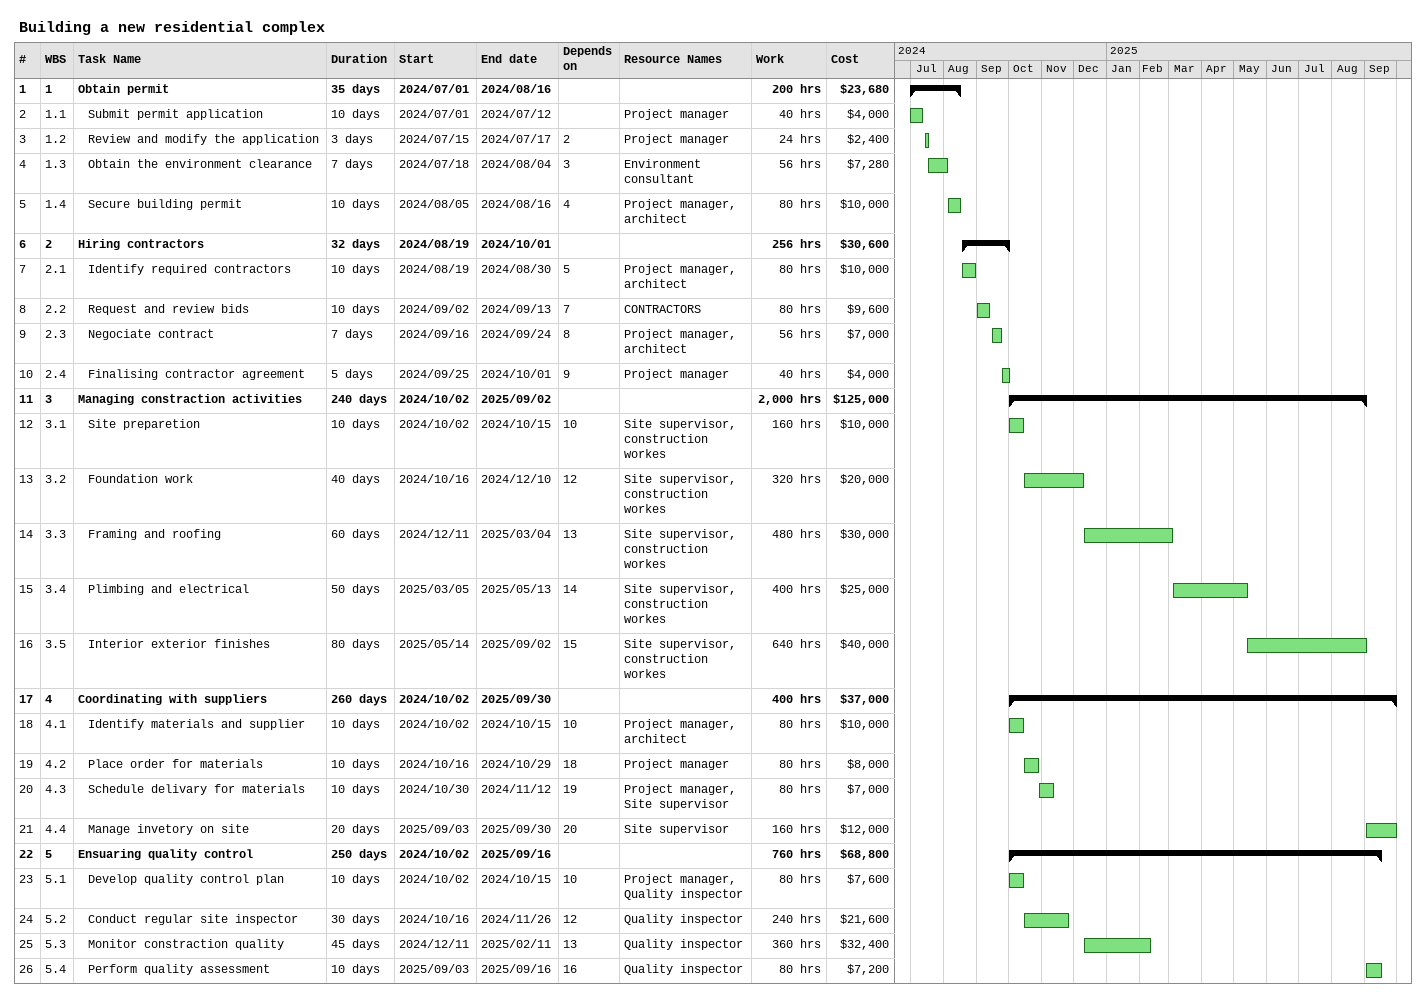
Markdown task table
Building a new residential complex

| ID | WBS | Task | Duration | Start | Finish | Predecessors | Resources | Work (h) | Cost ($) |
|---|---|---|---|---|---|---|---|---|---|
| 1 | 1 | **Obtain permit** | 35d | 2024-07-01 | 2024-08-16 |  |  | 200 | 23680 |
| 2 | 1.1 | Submit permit application | 10d | 2024-07-01 | 2024-07-12 |  | Project manager | 40 | 4000 |
| 3 | 1.2 | Review and modify the application | 3d | 2024-07-15 | 2024-07-17 | 2 | Project manager | 24 | 2400 |
| 4 | 1.3 | Obtain the environment clearance | 7d | 2024-07-18 | 2024-08-04 | 3 | Environment consultant | 56 | 7280 |
| 5 | 1.4 | Secure building permit | 10d | 2024-08-05 | 2024-08-16 | 4 | Project manager, architect | 80 | 10000 |
| 6 | 2 | **Hiring contractors** | 32d | 2024-08-19 | 2024-10-01 |  |  | 256 | 30600 |
| 7 | 2.1 | Identify required contractors | 10d | 2024-08-19 | 2024-08-30 | 5 | Project manager, architect | 80 | 10000 |
| 8 | 2.2 | Request and review bids | 10d | 2024-09-02 | 2024-09-13 | 7 | CONTRACTORS | 80 | 9600 |
| 9 | 2.3 | Negociate contract | 7d | 2024-09-16 | 2024-09-24 | 8 | Project manager, architect | 56 | 7000 |
| 10 | 2.4 | Finalising contractor agreement | 5d | 2024-09-25 | 2024-10-01 | 9 | Project manager | 40 | 4000 |
| 11 | 3 | **Managing constraction activities** | 240d | 2024-10-02 | 2025-09-02 |  |  | 2000 | 125000 |
| 12 | 3.1 | Site preparetion | 10d | 2024-10-02 | 2024-10-15 | 10 | Site supervisor, construction workes | 160 | 10000 |
| 13 | 3.2 | Foundation work | 40d | 2024-10-16 | 2024-12-10 | 12 | Site supervisor, construction workes | 320 | 20000 |
| 14 | 3.3 | Framing and roofing | 60d | 2024-12-11 | 2025-03-04 | 13 | Site supervisor, construction workes | 480 | 30000 |
| 15 | 3.4 | Plimbing and electrical | 50d | 2025-03-05 | 2025-05-13 | 14 | Site supervisor, construction workes | 400 | 25000 |
| 16 | 3.5 | Interior exterior finishes | 80d | 2025-05-14 | 2025-09-02 | 15 | Site supervisor, construction workes | 640 | 40000 |
| 17 | 4 | **Coordinating with suppliers** | 260d | 2024-10-02 | 2025-09-30 |  |  | 400 | 37000 |
| 18 | 4.1 | Identify materials and supplier | 10d | 2024-10-02 | 2024-10-15 | 10 | Project manager, architect | 80 | 10000 |
| 19 | 4.2 | Place order for materials | 10d | 2024-10-16 | 2024-10-29 | 18 | Project manager | 80 | 8000 |
| 20 | 4.3 | Schedule delivary for materials | 10d | 2024-10-30 | 2024-11-12 | 19 | Project manager, Site supervisor | 80 | 7000 |
| 21 | 4.4 | Manage invetory on site | 20d | 2025-09-03 | 2025-09-30 | 20 | Site supervisor | 160 | 12000 |
| 22 | 5 | **Ensuaring quality control** | 250d | 2024-10-02 | 2025-09-16 |  |  | 760 | 68800 |
| 23 | 5.1 | Develop quality control plan | 10d | 2024-10-02 | 2024-10-15 | 10 | Project manager, Quality inspector | 80 | 7600 |
| 24 | 5.2 | Conduct regular site inspector | 30d | 2024-10-16 | 2024-11-26 | 12 | Quality inspector | 240 | 21600 |
| 25 | 5.3 | Monitor constraction quality | 45d | 2024-12-11 | 2025-02-11 | 13 | Quality inspector | 360 | 32400 |
| 26 | 5.4 | Perform quality assessment | 10d | 2025-09-03 | 2025-09-16 | 16 | Quality inspector | 80 | 7200 |
